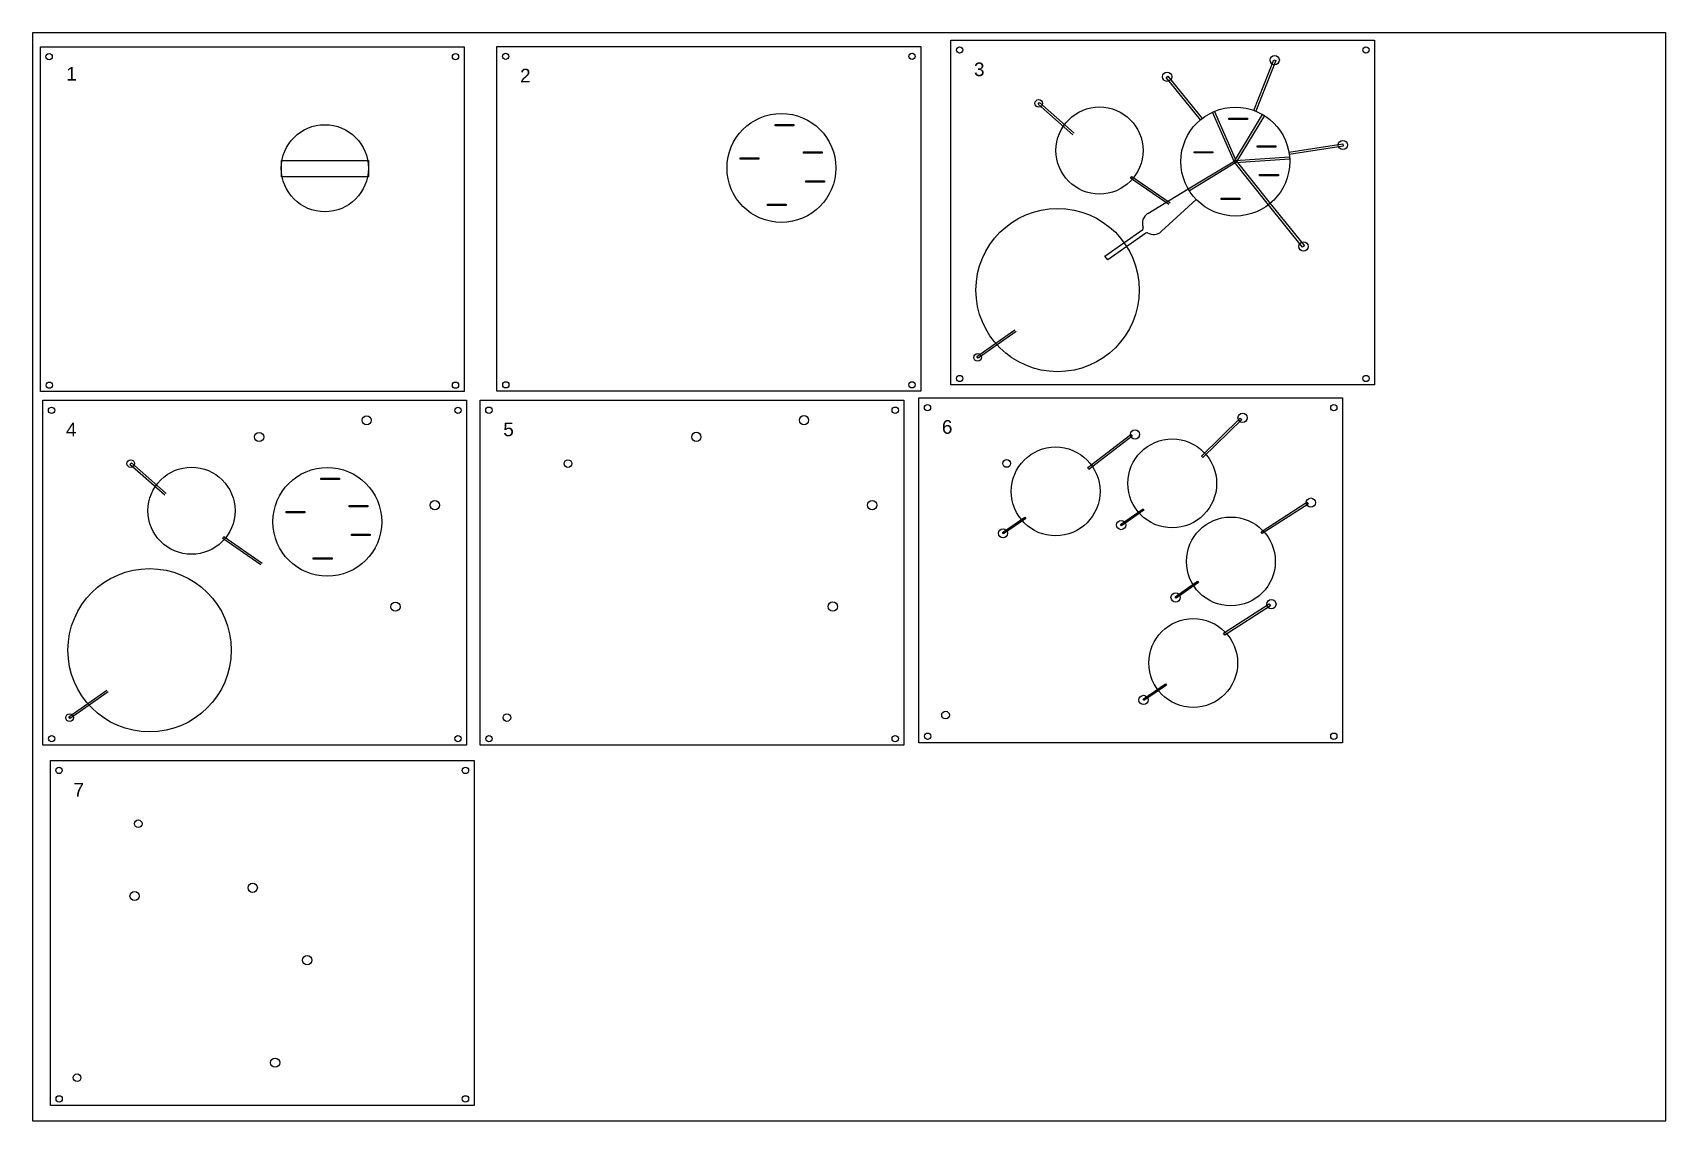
# Model space of a CAD drawing. Header units: millimetres. Extents: x 2313 to 2613, y 1670 to 1870.
import ezdxf

# ---------------------------------------------------------------- set-up
doc = ezdxf.new("R2010")
doc.units = ezdxf.units.MM
doc.styles.get("Standard").update_dxf_attribs({"font": 'arial.ttf'})

msp = doc.modelspace()

# ---------------------------------------------------------------- linework, layer by layer
at = {"color": 2}
for p, q in [((2398.44, 1867.23), (2476.3, 1867.23)), ((2398.44, 1803.86), (2398.44, 1867.23)), ((2476.3, 1867.23), (2476.3, 1803.86)), ((2476.3, 1803.86), (2398.44, 1803.86))]:
    msp.add_line(p, q, dxfattribs=at)
at = {"color": 0}
msp.add_lwpolyline([(2313.13, 1869.75), (2613.13, 1869.75), (2613.13, 1669.75), (2313.13, 1669.75)], close=True, dxfattribs=at)
at = {"color": 2}
for points in [[(2314.55, 1867.17), (2392.41, 1867.17), (2392.41, 1803.81), (2314.55, 1803.81)], [(2481.84, 1868.38), (2559.7, 1868.38), (2559.7, 1805.02), (2481.84, 1805.02)], [(2534.29, 1846.14), (2533.93, 1845.98), (2529.89, 1855.13), (2530.26, 1855.29)], [(2532.94, 1854.03), (2536.37, 1854.03), (2536.37, 1853.79), (2532.94, 1853.79)], [(2534.28, 1845.95), (2533.94, 1846.16), (2539.12, 1854.71), (2539.46, 1854.5)], [(2449.54, 1852.87), (2452.97, 1852.87), (2452.97, 1852.63), (2449.54, 1852.63)], [(2538.15, 1848.98), (2541.58, 1848.98), (2541.58, 1848.74), (2538.15, 1848.74)], [(2358.84, 1846.27), (2374.84, 1846.27), (2374.84, 1843.27), (2358.84, 1843.27)], [(2443.14, 1846.73), (2446.58, 1846.73), (2446.58, 1846.49), (2443.14, 1846.49)], [(2454.74, 1847.83), (2458.18, 1847.83), (2458.18, 1847.59), (2454.74, 1847.59)], [(2534.01, 1846.23), (2534.21, 1845.88), (2525.67, 1840.69), (2525.46, 1841.03)], [(2526.54, 1847.88), (2529.98, 1847.88), (2529.98, 1847.64), (2526.54, 1847.64)], [(2533.95, 1845.93), (2534.27, 1846.18), (2540.53, 1838.39), (2540.22, 1838.14)], [(2534.12, 1845.86), (2534.1, 1846.26), (2544.08, 1846.92), (2544.1, 1846.52)], [(2455.18, 1842.55), (2458.62, 1842.55), (2458.62, 1842.31), (2455.18, 1842.31)], [(2538.58, 1843.71), (2542.02, 1843.71), (2542.02, 1843.47), (2538.58, 1843.47)], [(2531.54, 1839.36), (2534.97, 1839.36), (2534.97, 1839.12), (2531.54, 1839.12)], [(2448.14, 1838.21), (2451.57, 1838.21), (2451.57, 1837.97), (2448.14, 1837.97)], [(2315, 1802.21), (2392.86, 1802.21), (2392.86, 1738.84), (2315, 1738.84)], [(2395.35, 1802.23), (2473.21, 1802.23), (2473.21, 1738.86), (2395.35, 1738.86)], [(2475.95, 1802.68), (2553.8, 1802.68), (2553.8, 1739.31), (2475.95, 1739.31)], [(2535.03, 1798.94), (2535.31, 1798.65), (2528.15, 1791.67), (2527.87, 1791.96)], [(2514.9, 1795.95), (2515.14, 1795.63), (2507.22, 1789.52), (2506.98, 1789.84)], [(2366.09, 1787.92), (2369.53, 1787.92), (2369.53, 1787.68), (2366.09, 1787.68)], [(2371.3, 1782.88), (2374.74, 1782.88), (2374.74, 1782.64), (2371.3, 1782.64)], [(2517.16, 1782.26), (2517.33, 1782.01), (2513.21, 1779.16), (2513.04, 1779.41)], [(2547.27, 1783.47), (2547.48, 1783.13), (2539.07, 1777.72), (2538.86, 1778.06)], [(2359.7, 1781.78), (2363.13, 1781.78), (2363.13, 1781.54), (2359.7, 1781.54)], [(2495.46, 1780.74), (2495.63, 1780.5), (2491.51, 1777.65), (2491.34, 1777.9)], [(2371.74, 1777.61), (2375.17, 1777.61), (2375.17, 1777.37), (2371.74, 1777.37)], [(2364.69, 1773.26), (2368.13, 1773.26), (2368.13, 1773.02), (2364.69, 1773.02)], [(2527.17, 1768.96), (2527.34, 1768.71), (2523.22, 1765.87), (2523.05, 1766.11)], [(2540.36, 1764.82), (2540.58, 1764.48), (2532.17, 1759.08), (2531.95, 1759.41)], [(2521.28, 1750.13), (2521.45, 1749.89), (2517.33, 1747.04), (2517.16, 1747.29)], [(2316.38, 1736.04), (2394.24, 1736.04), (2394.24, 1672.68), (2316.38, 1672.68)]]:
    msp.add_lwpolyline(points, close=True, dxfattribs=at)
for points in [[(2537.54, 1855.45), (2541.16, 1864.77), (2541.53, 1864.63), (2537.91, 1855.3)], [(2527.69, 1853.72), (2521.43, 1861.52), (2521.74, 1861.77), (2528, 1853.97)], [(2504.25, 1850.96), (2497.86, 1856.6), (2498.12, 1856.9), (2504.52, 1851.27)], [(2543.96, 1847.78), (2553.85, 1849.31), (2553.91, 1848.91), (2544.02, 1847.39)], [(2521.89, 1838.15), (2514.88, 1843.01), (2515.11, 1843.34), (2522.11, 1838.48)], [(2518.01, 1836.5), (2525.46, 1841.03)], [(2526.91, 1839.11), (2520.5, 1833.22)], [(2540.53, 1838.39), (2546.8, 1830.59), (2546.48, 1830.34), (2540.22, 1838.14)], [(2517.68, 1832.89), (2510.71, 1827.99), (2510.15, 1828.69), (2517.13, 1833.59)], [(2493.85, 1814.83), (2486.87, 1809.92), (2486.64, 1810.25), (2493.61, 1815.15)], [(2337.41, 1784.79), (2331.01, 1790.43), (2331.28, 1790.73), (2337.67, 1785.09)], [(2355.04, 1771.97), (2348.04, 1776.84), (2348.27, 1777.16), (2355.27, 1772.3)], [(2327, 1748.65), (2320.03, 1743.75), (2319.8, 1744.08), (2326.77, 1748.98)]]:
    msp.add_lwpolyline(points, dxfattribs=at)
for centre, radius in [((2483.45, 1866.55), 0.579), ((2558.11, 1866.55), 0.579), ((2316.15, 1865.33), 0.579), ((2390.82, 1865.33), 0.579), ((2400.04, 1865.39), 0.579), ((2474.71, 1865.39), 0.579), ((2541.35, 1864.7), 0.85), ((2521.58, 1861.65), 0.85), ((2497.99, 1856.75), 0.703), ((2450.71, 1844.9), 10), ((2509.15, 1848.09), 8), ((2534.11, 1846.06), 10), ((2366.81, 1844.84), 8), ((2553.88, 1849.11), 0.85), ((2501.46, 1822.46), 15), ((2546.64, 1830.47), 0.85), ((2486.75, 1810.09), 0.703), ((2483.47, 1806.21), 0.579), ((2558.11, 1806.21), 0.579), ((2316.18, 1804.99), 0.579), ((2390.82, 1804.99), 0.579), ((2400.07, 1805.05), 0.579), ((2474.71, 1805.05), 0.579), ((2316.6, 1800.37), 0.579), ((2391.27, 1800.37), 0.579), ((2396.95, 1800.39), 0.579), ((2471.62, 1800.39), 0.579), ((2477.55, 1800.84), 0.579), ((2552.21, 1800.84), 0.579), ((2374.5, 1798.53), 0.85), ((2454.85, 1798.55), 0.85), ((2535.45, 1799), 0.85), ((2354.74, 1795.47), 0.85), ((2435.08, 1795.49), 0.85), ((2522.52, 1786.94), 8.16), ((2515.68, 1795.94), 0.85), ((2331.15, 1790.58), 0.703), ((2411.49, 1790.58), 0.703), ((2492.09, 1790.6), 0.703), ((2501.09, 1785.47), 8.16), ((2342.31, 1781.92), 8), ((2367.27, 1779.88), 10), ((2387.03, 1782.94), 0.85), ((2467.38, 1782.96), 0.85), ((2547.98, 1783.41), 0.85), ((2513.13, 1779.29), 0.85), ((2533.29, 1772.6), 8.16), ((2491.43, 1777.77), 0.85), ((2334.61, 1756.29), 15), ((2379.79, 1764.29), 0.85), ((2460.14, 1764.31), 0.85), ((2523.14, 1765.99), 0.85), ((2540.74, 1764.76), 0.85), ((2526.38, 1753.95), 8.16), ((2517.25, 1747.16), 0.85), ((2319.91, 1743.91), 0.703), ((2400.26, 1743.93), 0.703), ((2480.86, 1744.38), 0.703), ((2316.63, 1740.03), 0.579), ((2391.27, 1740.03), 0.579), ((2396.97, 1740.05), 0.579), ((2471.62, 1740.05), 0.579), ((2477.57, 1740.5), 0.579), ((2552.21, 1740.5), 0.579), ((2317.98, 1734.21), 0.579), ((2392.65, 1734.21), 0.579), ((2332.52, 1724.42), 0.703), ((2353.56, 1712.65), 0.85), ((2331.86, 1711.14), 0.85), ((2363.57, 1699.36), 0.85), ((2357.68, 1680.53), 0.85), ((2321.29, 1677.75), 0.703), ((2318, 1673.87), 0.579), ((2392.65, 1673.87), 0.579)]:
    msp.add_circle(centre, radius, dxfattribs=at)
for centre, radius, start, end in [((2519.1, 1834.75), 2.07, 121.983, 200.9576), ((2516.59, 1833.86), 0.6, 333.6305, 14.0863), ((2517.95, 1832.66), 0.346, 82.2793, 139.1887), ((2519.11, 1834.73), 2.06, 237.0642, 312.7292)]:
    msp.add_arc(centre, radius, start, end, dxfattribs=at)

# ---------------------------------------------------------------- texts
at = {"color": 3}
for s, p in [('1', (2319.3, 1860.95)), ('2', (2402.69, 1860.61)), ('3', (2486.09, 1861.76)), ('4', (2319.25, 1795.59)), ('5', (2399.6, 1795.61)), ('6', (2480.19, 1796.06)), ('7', (2320.63, 1729.42))]:
    msp.add_text(s, height=2.5, dxfattribs=at).set_placement(p)

doc.saveas('drawing.dxf')
